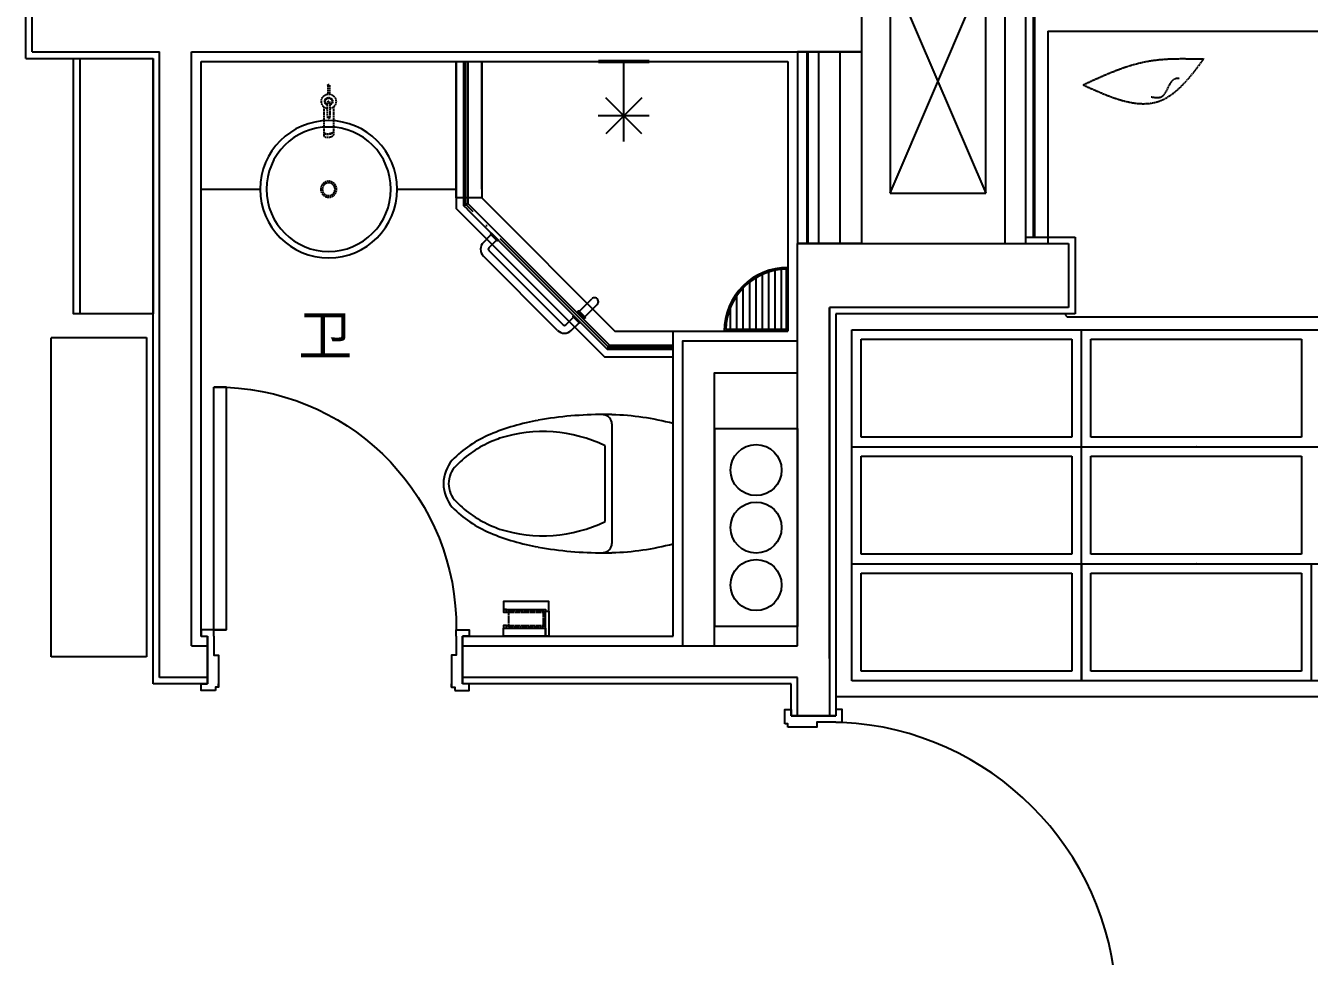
# Model space of a CAD drawing. Extents: x 3479 to 4537415, y 306 to 366510.
# Drawn here: x 4413121 to 4417145, y 262000 to 264916 of the extents above; entities that cross this region are included whole.
import ezdxf

# ---------------------------------------------------------------- set-up
doc = ezdxf.new("R2010")
doc.units = 0
doc.header["$LTSCALE"] = 10
doc.header["$MEASUREMENT"] = 0
doc.header["$PDMODE"] = 35
for name, pattern in [('ACAD_ISO04W100', [30, 24, -3, 0, -3]), ('DASH', [0.35, 0.25, -0.1]), ('DASHED', [0.75, 0.5, -0.25]), ('HIDDEN', [0.375, 0.25, -0.125])]:
    doc.linetypes.add(name, pattern=pattern)
for name, color, linetype in [('A-OTHER', 136, 'Continuous'), ('P-CURTAIN', 8, 'DASH'), ('P-DOOR', 30, 'Continuous'), ('P-DOOR FIN', 4, 'Continuous'), ('P-FIX FURNITURE', 134, 'Continuous'), ('P-FURNITURE', 8, 'Continuous'), ('P-TEXT', 15, 'Continuous'), ('P-TOILET', 134, 'Continuous'), ('P-TUBE', 6, 'Continuous'), ('P-WALL', 5, 'Continuous'), ('P-WALL FIN', 4, 'Continuous'), ('P-WINDOWS', 134, 'Continuous')]:
    doc.layers.add(name, color=color, linetype=linetype)
doc.styles.add('WRYH', font='')
doc.styles.get('WRYH').set_extended_font_data('Microsoft YaHei')

# ---------------------------------------------------------------- blocks, each defined once
blk = doc.blocks.new('WEGTG')
at = {"layer": 'P-FURNITURE', "linetype": 'DASH', "ltscale": 2}
for p, q in [((2721066.572387558, 281307.5761957387), (2721066.572387559, 281279.2160849978)), ((2721071.172387558, 281307.5761957387), (2721071.172387558, 281279.2160849978)), ((2721053.539054225, 281239.1881861167), (2721053.539054226, 281151.1909246665)), ((2721084.205720892, 281239.1881861169), (2721084.205720893, 281151.1909246668))]:
    blk.add_line(p, q, dxfattribs=at)
for radius in [25, 20]:
    blk.add_circle((2721068.87238756, 280981.3313739443), radius, dxfattribs=at)
for centre, radius, start, end in [((2721068.872387558, 281256.3313739443), 23, 279.4881142795033, 260.5118857204966), ((2721068.872387558, 281307.5761957387), 2.299999999999999, 0, 180), ((2721068.872387558, 281256.3313739443), 12.26666666666666, 286.4135496170496, 253.5864503829504), ((2721068.872387558, 281256.3313739443), 10.73333333333333, 288.3951424335843, 251.6048575664156), ((2721375.187515943, 281229.8734201672), 310.1294643413907, 175.5081589371589, 184.491841062841), ((2721068.872387558, 281254.161870855), 2.861772136755947, 0, 180), ((2720762.557259174, 281229.8734201633), 310.1294643413907, 355.508158937159, 4.491841062841039), ((2721068.872387558, 281205.5849694755), 2.861772136755947, 180, 0)]:
    blk.add_arc(centre, radius, start, end, dxfattribs=at)
at = {"layer": 'P-FURNITURE', "linetype": 'DASH', "ltscale": 2, "extrusion": (0, 0, -1)}
for centre, major_axis, ratio, start_param, end_param in [((2721068.872387559, 281162.3688998926), (-15.67446211688379, 1.849178382165797), 0.4328613719562931, 2.875510785756924, 6.017103439346718), ((2721068.872387559, 281160.9932811871), (-15.67446211692273, 1.849178382373948), 0.4328613719592719, 2.875510785735133, 6.017103439324926), ((2721068.872387559, 281151.1909246667), (-15.67446211688379, 1.849178382165797), 0.4328613719562931, 2.875510785756924, 6.017103439346718)]:
    blk.add_ellipse(centre, major_axis=major_axis, ratio=ratio, start_param=start_param, end_param=end_param, dxfattribs=at)
at = {"layer": 'P-TOILET', "ltscale": 2}
blk.add_circle((2721068.87238756, 280981.3313739443), 215.0000000001471, dxfattribs=at)
at = {"layer": 'P-TOILET', "color": 8, "ltscale": 80}
blk.add_circle((2721068.87238756, 280981.3313739443), 195.0000000000945, dxfattribs=at)
blk = doc.blocks.new('A$C74B96004')
at = {"layer": 'P-TOILET'}
for p, q in [((119.4313874327054, 136.568519287699, -6.7538701404e-05), (232.5684724225575, 23.43143429784686, -6.7538701404e-05)), ((232.5684724226012, 136.5685192876844, -6.7538701404e-05), (119.4313874327636, 23.43143429783231, -6.7538701404e-05)), ((175.9999299276533, 159.9999767927947), (175.9999299276533, -2.32072052313e-05)), ((255.9999299276533, 79.99997679275111, -6.75250242797e-05), (5.999929927653282, 79.99997679275111, -6.75677652934e-05))]:
    blk.add_line(p, q, dxfattribs=at)
at = {"layer": 'P-TOILET', "elevation": -6.75677652934e-05}
blk.add_lwpolyline([(5.999929927653282, 159.9999767927511, 12, 12, 0), (5.999929927653282, -2.3207248887e-05, 60, 60, 0)], format="xyseb", dxfattribs=at)
blk = doc.blocks.new('77')
at = {"layer": 'P-FURNITURE', "ltscale": 500}
for centre, start, end in [((-71270.03891129715, 46548.57369685647), 200.6733351780978, 202.7522737342954), ((-72304.32699626294, 46548.57369685647), 337.2477262657046, 339.3266648219022)]:
    blk.add_arc(centre, 711.0063159262945, start, end, dxfattribs=at)
at = {"layer": 'P-TOILET', "ltscale": 2}
blk.add_line((-71591.29041669145, 46864.22525133578), (-71983.07549086865, 46864.22525133578), dxfattribs=at)
at = {"layer": 'P-TOILET', "color": 8, "ltscale": 80}
for p, q in [((-71982.31952575379, 46664.2252513358), (-71592.04638180634, 46664.22525133578)), ((-71663.59757056003, 46641.82192039009), (-71910.76833700006, 46641.82192039014))]:
    blk.add_line(p, q, dxfattribs=at)
at = {"layer": 'P-TOILET', "ltscale": 2}
for centre, radius, start, end in [((-71169.3252814106, 46644.51000458864), 842.8903802074082, 164.8902483324662, 178.6590865812777), ((-72405.04062614951, 46644.51000458864), 842.8903802074087, 1.340913418722259, 15.10975166753378), ((-71169.92559878629, 46644.51000458858), 842.8903802075438, 178.6590865812777, 180.5047535765387), ((-72404.44030877383, 46644.51000458858), 842.8903802075438, 359.4952464234613, 1.340913418722259), ((-70767.11710432221, 46637.08456358156), 1245.666166833631, 180, 189.8547086917654), ((-72807.24880323789, 46637.08456358156), 1245.666166833631, 350.1452913082346, 0), ((-71276.03891129751, 46548.57369685634), 728.5134149974809, 189.8547086917654, 202.7522737342954), ((-72298.3269962626, 46548.57369685634), 728.5134149974809, 337.2477262657046, 350.1452913082346), ((-71595.63543254502, 46414.5408396261), 381.9492171772005, 202.7522737342954, 225.3552027007269), ((-71978.73047501508, 46414.5408396261), 381.9492171772005, 314.6447972992731, 337.2477262657046), ((-71787.18295378005, 46231.8816014156), 117.6563500798251, 229.2175241748243, 270), ((-71787.18295378005, 46231.8816014156), 117.6563500798251, 270, 310.7824758251757)]:
    blk.add_arc(centre, radius, start, end, dxfattribs=at)
at = {"layer": 'P-TOILET', "color": 8, "ltscale": 80}
for centre, radius, start, end in [((-71982.31952575379, 46634.22525133578), 29.9999999999766, 90, 174.5308140399675), ((-71592.04638180631, 46634.22525133578), 30, 5.469185960032473, 90), ((-71489.59695991522, 46438.85360535988), 467.5269679727155, 154.2699394169789, 197.5906296555506), ((-72084.76894764486, 46438.85360535988), 467.5269679726866, 342.4093703444494, 25.73006058302104), ((-71589.635432545, 46414.5408396261), 364.4421181056562, 202.7522737342954, 225.3552027007269), ((-71984.7304750151, 46414.5408396261), 364.4421181056505, 314.6447972992731, 337.2477262657046), ((-71786.58263640423, 46215.13643970186), 84.17382554099568, 225.3552027007269, 269.5913700800942), ((-71787.78327115587, 46215.13643970186), 84.17382554097895, 270.4086299199058, 314.6447972992731)]:
    blk.add_arc(centre, radius, start, end, dxfattribs=at)
blk = doc.blocks.new('A$C68887E85')
at = {"color": 252, "linetype": 'HIDDEN'}
for p, q in [((33.0044848008547, 132.0007605622523), (33.00280031329021, 10.00076057389379)), ((75.0009947642684, 132.0002474789508), (74.99931027693674, 10.0002474905923))]:
    blk.add_line(p, q, dxfattribs=at)
for points in [[(-0.00068876170553267, 10.00128291733563), (0.001133798155933619, 142.0012829047628), (25.00113379582763, 142.0009377223905), (24.99931123596616, 10.00093773496337)], [(33.00448575499468, 132.0007606814615), (33.00462382775731, 142.0007603229024), (25.0011337948963, 142.0008708292153), (25.00099572213367, 132.0008711877745)], [(83.00092763477005, 132.0002061747946), (83.00106570753269, 142.0002058167011), (75.00113283772953, 142.0002748537809), (75.00099476473406, 132.0002752125729)], [(77.99917315808125, 0.0002059501130133867), (107.9991731548216, -0.0002082681749016047), (108.0011337879114, 141.9997915993445), (83.00106618436985, 142.0002058760729), (83.00092715793289, 132.0002061154228), (83.00099667115137, 132.0001371398102), (82.99931123037823, 10.00013691280037), (77.99931123061106, 10.00020594941452)], [(77.99931123061106, 10.00020583043806), (77.99917315808125, 0.0002059501130133867), (-0.0008268349338322878, 0.001282918034121394), (-0.00068876170553267, 10.00128291733563)]]:
    blk.add_lwpolyline(points, close=True)
blk.add_lwpolyline([(29.00091287959367, 126.0008695223369), (28.9993940780405, 16.00086953281425), (78.99939407361671, 16.0001592990011), (79.00091287400573, 126.0001592887565)], close=True, dxfattribs=at)
blk = doc.blocks.new('DFSGGD')
at = {"layer": 'P-FURNITURE', "ltscale": 0.01}
for p, q in [((32504.75094202725, 11410.8425038023, -6.082435719705678e-07), (32504.75094202724, 11591.3822544989, -6.082435719705678e-07)), ((32524.75094202725, 11410.8425038023, -6.082435719705678e-07), (32524.75094202725, 11596.69584825441, -6.082435719705678e-07)), ((32544.75094202725, 11410.8425038023, -6.082435719705678e-07), (32544.75094202724, 11599.81414886558, -6.082435719705678e-07)), ((32559.75094202725, 11605.77999169586, -6.082435719705678e-07), (32559.75094202725, 11605.8425038023, -6.082435719705678e-07)), ((32559.75094202725, 11410.8425038023, -6.082435719705678e-07), (32559.75094202725, 11600.77838836068, -6.082435719705678e-07)), ((32564.75094202725, 11405.8425038023, -6.082435719705678e-07), (32564.75094202725, 11605.8425038023, -6.082435719705678e-07)), ((32444.75094202725, 11410.8425038023, -6.082435719705678e-07), (32444.75094202725, 11559.54676232677, -6.082435719705678e-07)), ((32464.75094202725, 11410.8425038023, -6.082435719705678e-07), (32464.75094202725, 11573.24919150789, -6.082435719705678e-07)), ((32484.75094202725, 11410.8425038023, -6.082435719705678e-07), (32484.75094202725, 11583.67669367747, -6.082435719705678e-07)), ((32404.75094202725, 11410.8425038023, -6.082435719705678e-07), (32404.75094202725, 11517.30998376196, -6.082435719705678e-07)), ((32424.75094202725, 11410.8425038023, -6.082435719705678e-07), (32424.75094202725, 11541.58122004994, -6.082435719705678e-07)), ((32384.75094202725, 11410.8425038023, -6.082435719705678e-07), (32384.75094202725, 11480.84249772602, -6.082435719705678e-07))]:
    blk.add_line(p, q, dxfattribs=at)
at = {"layer": 'P-FURNITURE', "ltscale": 0.01, "elevation": -6.082435719705678e-07}
for points in [[(32564.75094436428, 11405.8425038023), (32364.75094436428, 11405.8425038023)], [(32559.75094202725, 11410.8425038023), (32369.81505746887, 11410.8425038023)]]:
    blk.add_lwpolyline(points, dxfattribs=at)
at = {"layer": 'P-FURNITURE', "ltscale": 0.01}
for radius, start, end in [(199.9999976629697, 90, 179.9999999999995), (194.9999976629697, 91.4692835989667, 178.5307164010328)]:
    blk.add_arc((32564.75094202725, 11405.8425038023, -6.082435719705678e-07), radius, start, end, dxfattribs=at)
blk = doc.blocks.new('SDFDHG')
at = {"layer": 'P-DOOR FIN', "ltscale": 2}
for points in [[(3345723.916678935, 226944.4779947118), (3345723.916678935, 226989.3097716465), (3345743.916678935, 226989.3097716465), (3345743.916678935, 226969.3097716465)], [(3345893.901492924, 226949.4779940062), (3345893.901492924, 226949.4779940062), (3345903.901492924, 226949.4779940062), (3345903.901492924, 226989.3097709408), (3345883.901492924, 226989.3097709408), (3345883.901492924, 226969.3097709408)], [(3345743.91667889, 226969.3097716465), (3345883.901492924, 226969.3097709408)], [(3345883.901199379, 226949.4779940062), (3345823.916385296, 226949.4779947081), (3345823.916385296, 226934.4779947081), (3345743.916678842, 226934.4779947081), (3345743.916678842, 226934.4779947081), (3345743.91667889, 226934.4779947118)], [(3345883.901492924, 226949.4779940062), (3345893.901492924, 226949.4779940062)], [(3345733.916678935, 226934.4779947118), (3345733.916678935, 226944.4779947118), (3345723.916678935, 226944.4779947118)], [(3345743.916678935, 226934.4779947118), (3345733.916678935, 226934.4779947118)]]:
    blk.add_lwpolyline(points, dxfattribs=at)
blk.add_lwpolyline([(3345733.916678935, 226934.4779947118), (3345733.916678935, 226934.4779947118)], close=True, dxfattribs=at)
blk = doc.blocks.new('三立管')
for p, q in [((0, 0), (620, 0)), ((0, -260), (0, 0)), ((620, 0), (620, -260)), ((0, -260), (620, -260))]:
    blk.add_line(p, q)
for centre in [(130, -130), (310, -130), (490, -130)]:
    blk.add_circle(centre, 80)
blk = doc.blocks.new('A$C7A796BF3')
for p, q in [((200, 0), (200, -300)), ((900, 0), (200, 0)), ((200, 0), (900, -300)), ((900, 0), (200, -300)), ((900, -300), (900, 0)), ((200, -300), (900, -300))]:
    blk.add_line(p, q)

msp = doc.modelspace()

# ---------------------------------------------------------------- linework, layer by layer
at = {"color": 0}
msp.add_line((4415540.796988873, 264233.5614639393), (4415740.796988873, 264233.5614639393), dxfattribs=at)
at = {"layer": 'P-CURTAIN', "const_width": 10}
for points in [[(4416282.033242688, 264253.5614607797), (4416282.033242665, 264951.5757387222), (4417895.717283911, 264951.5757387765)], [(4415571.793220155, 264833.5614639139), (4415571.793220155, 264233.5614639645)], [(4415571.793220155, 264833.5614639139), (4415571.793220155, 264333.5614639393)]]:
    msp.add_lwpolyline(points, dxfattribs=at)
at = {"layer": 'P-DOOR', "extrusion": (0, 0, -1)}
for p, q in [((4413750.628765835, 263783.5611702653), (4413710.628765835, 263783.5611702653)), ((4413710.628765835, 263783.5611702653), (4413750.628765835, 263783.5611702653)), ((4413710.628765835, 263023.5611702653), (4413710.628765835, 263783.5611702653)), ((4413750.628765835, 263023.5611702653), (4413750.628765835, 263783.5611702653)), ((4413750.628765835, 263023.5614638107), (4413710.628765835, 263023.5614638107)), ((4413710.628765835, 263023.5614638107), (4413750.628765835, 263023.5614638107))]:
    msp.add_line(p, q, dxfattribs=at)
msp.add_arc((-4413717.830031975, 263031.2436896503), 752.7758943346889, 92.4971895573206, 180.5847471766004, dxfattribs=at)
at = {"layer": 'P-DOOR'}
msp.add_arc((4415635.698733266, 261828.2289210585), 906.2244042179695, 2.856686647959176, 87.14845872114407, dxfattribs=at)
at = {"layer": 'P-DOOR FIN', "ltscale": 2}
for points in [[(4413710.628765835, 263013.5614638107), (4413710.628765835, 263013.5614638107), (4413710.628765835, 263023.5614638107), (4413670.796988901, 263023.5614638107), (4413670.796988901, 263003.5614638107), (4413690.796988901, 263003.5614638107)], [(4413710.628765835, 263003.5614638107), (4413710.628765835, 263013.5614638107)], [(4414470.965211967, 263013.5614638296), (4414470.965211967, 263013.5614638296), (4414470.965211967, 263023.5614638296), (4414510.796988902, 263023.5614638296), (4414510.796988902, 263003.5614638296), (4414490.796988902, 263003.5614638296)], [(4414470.965211967, 263003.5614638296), (4414470.965211967, 263013.5614638296)], [(4413690.796988901, 262853.5614638107), (4413690.796988901, 263003.5614638107)], [(4413710.628765835, 263003.5611702653), (4413710.628765835, 262943.5611702653), (4413725.628765835, 262943.5611702653), (4413725.628765836, 262843.5614634398), (4413725.628765836, 262843.5614634398), (4413725.628765835, 262853.5614638107)], [(4414470.965211967, 263003.5611702842), (4414470.965211967, 262943.5611702842), (4414455.965211967, 262943.5611702842), (4414455.965211968, 262843.5614634587), (4414455.965211968, 262843.5614634587), (4414455.965211967, 262853.5614638296)], [(4414490.796988902, 262853.5614638296), (4414490.796988902, 263003.5614638296)], [(4413715.628765835, 262833.5614638554), (4413670.796988901, 262833.5614638554), (4413670.796988901, 262853.5614638554), (4413690.796988901, 262853.5614638554)], [(4413725.628765835, 262853.5614638554), (4413725.628765835, 262843.5614638554)], [(4414455.965211967, 262853.5614638743), (4414455.965211967, 262843.5614638743)], [(4414465.965211967, 262833.5614638743), (4414510.796988902, 262833.5614638743), (4414510.796988902, 262853.5614638743), (4414490.796988902, 262853.5614638743)], [(4413725.628765835, 262843.5614638554), (4413715.628765835, 262843.5614638554), (4413715.628765835, 262833.5614638554)], [(4414455.965211967, 262843.5614638743), (4414465.965211967, 262843.5614638743), (4414465.965211967, 262833.5614638743)]]:
    msp.add_lwpolyline(points, dxfattribs=at)
msp.add_lwpolyline([(4414455.965211967, 262843.5614638743), (4414455.965211967, 262843.5614638743)], close=True, dxfattribs=at)
at = {"layer": 'P-FIX FURNITURE', "ltscale": 10}
for p, q in [((4413290.796988842, 264813.5614637866), (4413290.796988842, 264013.3932907095)), ((4416380.796979837, 264013.5614639873), (4416380.796979837, 264008.5614639867)), ((4416380.796979837, 264008.5614639867), (4416385.796979837, 264003.5614639868)), ((4416385.796979838, 264003.5614639868), (4417745.796989264, 264003.5614639868))]:
    msp.add_line(p, q, dxfattribs=at)
msp.add_lwpolyline([(4413520.796988842, 264813.5614637867), (4413520.796988842, 264013.3932907095), (4413270.796988842, 264013.3932907095), (4413270.796988842, 264813.5614637866), (4413520.796988842, 264813.5614637866)], dxfattribs=at)
at = {"layer": 'P-FURNITURE', "linetype": 'DASH'}
for p, q in [((4416430.786865081, 263230.2281303118), (4416430.786865081, 263963.5614632381)), ((4415710.781802973, 263596.894796775), (4417870.796989297, 263596.894796775)), ((4415710.781802973, 263230.2281303118), (4417870.796989297, 263230.2281303118)), ((4417920.796989297, 262813.5614638486), (4415660.781803982, 262813.5614632381))]:
    msp.add_line(p, q, dxfattribs=at)
for points in [[(4413200.433471502, 263938.6578529845), (4413499.291369266, 263938.6578529845), (4413499.291369266, 262938.4650748568), (4413200.433471502, 262938.4650748568)], [(4415710.781802973, 263963.5614632381), (4417870.796989297, 263963.5614632381), (4417870.796989297, 262863.5614638486), (4415710.781802973, 262863.5614638486)], [(4416400.786865081, 263626.894796775), (4415740.781802973, 263626.894796775), (4415740.781802973, 263933.5614632381), (4416400.786865081, 263933.5614632381)], [(4417120.791927189, 263626.894796775), (4416460.786865081, 263626.894796775), (4416460.786865081, 263933.5614632381), (4417120.791927189, 263933.5614632381)], [(4416400.786865081, 263260.2281303118), (4415740.781802973, 263260.2281303118), (4415740.781802973, 263566.894796775), (4416400.786865081, 263566.894796775)], [(4417120.791927189, 263260.2281303118), (4416460.786865081, 263260.2281303118), (4416460.786865081, 263566.894796775), (4417120.791927189, 263566.894796775)], [(4416430.786865081, 262863.5614638486), (4415710.781802973, 262863.5614638486), (4415710.781802973, 263230.2281303118), (4416430.786865081, 263230.2281303118)], [(4417150.791927189, 262863.5614638486), (4416430.786865081, 262863.5614638486), (4416430.786865081, 263230.2281303118), (4417150.791927189, 263230.2281303118)], [(4416400.786865081, 262893.5614638486), (4415740.781802973, 262893.5614638486), (4415740.781802973, 263200.2281303118), (4416400.786865081, 263200.2281303118)], [(4417120.791927189, 262893.5614638486), (4416460.786865081, 262893.5614638486), (4416460.786865081, 263200.2281303118), (4417120.791927189, 263200.2281303118)]]:
    msp.add_lwpolyline(points, close=True, dxfattribs=at)
for points in [[(4416436.001575707, 264730.5651268982), (4416642.853501164, 264805.4046158772), (4416778.404601293, 264812.37599841), (4416814.152253082, 264811.5986600592)], [(4416436.001575707, 264730.5651268982), (4416680.159586473, 264681.7284978768), (4416789.640573181, 264778.7304208573), (4416814.152253082, 264811.5986600592)], [(4416649.440176003, 264693.0110088037), (4416682.273511338, 264693.6260050552), (4416728.194299133, 264751.287060224), (4416738.578419924, 264751.7307247657)]]:
    msp.add_spline(points, degree=3, dxfattribs=at)
for p in [(4416430.786865081, 263596.894796775), (4416790.789396134, 263596.894796775), (4416790.789396134, 263230.2281303118)]:
    msp.add_point(p, dxfattribs=at)
at = {"layer": 'P-TOILET', "ltscale": 2}
for p, q in [((4414494.796988895, 264351.7747192099, -2.05014322636673e-06), (4414494.7969889, 264803.5614639319, -1.989752543489827e-06)), ((4414506.796988901, 264803.561463932, 2.129257364125447e-06), (4414506.796988896, 264359.2306998816, 3.214721751591402e-06))]:
    msp.add_line(p, q, dxfattribs=at)
at = {"layer": 'P-TOILET', "color": 8, "linetype": 'ACAD_ISO04W100', "ltscale": 2}
for p, q in [((4414500.797209528, 264355.5024889195, -1.090109164566548e-06), (4414500.796947746, 264803.561463932, -6.634889607111986e-07)), ((4414512.097204648, 264344.2027865742, 3.342621804041482e-05), (4414500.796314354, 264355.5033840588, 3.748800221460973e-05)), ((4414947.665845187, 263908.6424769431, -2.684865075387734e-05), (4414512.086663255, 264344.2120345225, -2.685018203343381e-05)), ((4414947.662973722, 263908.6378569272, 4.008062024216825e-05), (4415150.796988518, 263908.6378556062))]:
    msp.add_line(p, q, dxfattribs=at)
at = {"layer": 'P-TOILET', "ltscale": 10}
for p, q in [((4414550.79718145, 264403.5614639231), (4414550.797048354, 264803.561463932)), ((4413670.796988902, 264403.5608605635, 8.361120932881606e-09), (4413855.796988897, 264403.5611455354, 8.361120932877807e-09)), ((4414285.796919256, 264403.5614331294), (4414470.795718044, 264403.5617180995))]:
    msp.add_line(p, q, dxfattribs=at)
at = {"layer": 'P-TOILET', "color": 8, "ltscale": 80}
for p, q in [((4414555.727194779, 264237.025853949, -2.58562097113138e-05), (4414579.980656901, 264261.2799170098, -1.713884803451243e-05)), ((4414573.051525536, 264219.7019524315, -2.585618015812671e-05), (4414597.304987661, 264243.9560154927, -1.713881848122533e-05)), ((4414788.538447799, 263961.2570934511, -3.357548249622559e-05), (4414555.727727035, 264194.0620459265, -3.357587964233845e-05)), ((4414573.051628551, 264211.3863766833, -2.734919273050891e-05), (4414805.862349316, 263978.5814242088, -2.734879558419604e-05)), ((4414814.177925064, 263978.5815272267, -2.585438363259204e-05), (4414838.431387188, 264002.8355902869, -1.713702195569067e-05)), ((4414831.502255822, 263961.2576257092, -2.585435407930495e-05), (4414855.755717945, 263985.5116887699, -1.713699240250357e-05))]:
    msp.add_line(p, q, dxfattribs=at)
at = {"layer": 'P-TOILET', "color": 134, "ltscale": 2}
for p, q in [((4414943.934993699, 263902.6378569274, -3.209802051574189e-06), (4415150.796985412, 263902.6380566882, -3.141825602049125e-06)), ((4414951.390953746, 263914.637856927, -3.20980205157333e-06), (4415151.217015, 263914.6380495482, -3.144852781856417e-06))]:
    msp.add_line(p, q, dxfattribs=at)
at = {"layer": 'P-TOILET', "ltscale": 10}
for points, elevation in [([(4414470.796988902, 264803.561463932), (4414470.795525878, 264343.0776818011), (4414935.236527458, 263878.6378569869), (4415150.796988313, 263878.6378555809)], -1.672224186575501e-08), ([(4414550.796988896, 264403.561449183), (4414550.796988896, 264376.2134863645), (4414968.373661072, 263958.6378721861), (4415150.796951741, 263958.6380271096)], 3.089703047877729e-06)]:
    msp.add_lwpolyline(points, dxfattribs=dict(at, elevation=elevation))
at = {"layer": 'P-TOILET', "ltscale": 10, "elevation": -1.672224186575501e-08}
msp.add_lwpolyline([(4414470.796988902, 264803.5614639319), (4414550.796988896, 264803.5614639319), (4414550.796988896, 264376.2134863645), (4414470.796988902, 264376.2134863645)], close=True, dxfattribs=at)
at = {"layer": 'P-TOILET', "color": 134, "ltscale": 2, "extrusion": (-1.797140705230497e-07, -1.797145258704459e-07, 0.9999999999999678), "elevation": -0.840854964921498}
msp.add_lwpolyline([(4414506.858469755, 264339.713268814), (4414494.796988863, 264351.7747190013), (4414506.796988825, 264359.2306997349), (4414951.390955967, 263914.6378590722), (4414943.934995982, 263902.6378590342), (4414508.335001608, 264338.2367407172, -0.0160313763011694)], format="xyb", close=True, dxfattribs=at)
at = {"layer": 'P-TOILET', "color": 8, "ltscale": 80, "extrusion": (-1.797140705230497e-07, -1.797145258704459e-07, 0.9999999999999678)}
for points, elevation in [([(4414578.248223769, 264263.0123070162), (4414581.020048011, 264265.7841999381), (4414601.80924492, 264244.9955181172), (4414599.037420677, 264242.2236251954)], -0.8408549663066924), ([(4414875.7597222, 264002.0554846465), (4414872.988495245, 263999.2829945784), (4414852.194819734, 264020.0671967209), (4414854.966046687, 264022.8396867894)], -0.8408569981599754), ([(4414857.488150964, 263983.7792984734), (4414860.259975205, 263986.5511913929), (4414839.470778298, 264007.3398732158), (4414836.698954053, 264004.5679802935)], -0.840854964921498)]:
    msp.add_lwpolyline(points, close=True, dxfattribs=dict(at, elevation=elevation))
for points, elevation in [([(4414856.691536021, 264021.104062347), (4414895.488713353, 264059.9189233006)], -0.8409020490619767), ([(4414912.81677628, 264042.5987548482), (4414874.019598947, 264003.7838938949)], -0.8409020490619756)]:
    msp.add_lwpolyline(points, dxfattribs=dict(at, elevation=elevation))
at = {"layer": 'P-TOILET', "color": 8, "ltscale": 80}
for centre, radius, start, end in [((4414577.209364912, 264215.5442160618, -0.0204631786166241), 30.37999999999999, 135.0007098121944, 225.0007098782252), ((4414577.209364912, 264215.5442160618, -0.0204631786166241), 5.879999999999997, 135.0007098121944, 225.0007098782252), ((4414904.15274487, 264051.2588392139, -0.0204819449459179), 12.25000000001425, 315.0130546571466, 135.0130546571467), ((4414810.020085678, 263982.7392635864, -0.0204631772314296), 5.879999999999997, 225.0007098782252, 315.0007098121944), ((4414810.020085678, 263982.7392635864, -0.0204631772314296), 30.37999999999999, 225.0007098782252, 315.0007098121944)]:
    msp.add_arc(centre, radius, start, end, dxfattribs=at)
at = {"layer": 'P-WALL'}
for p, q in [((4415740.796988883, 265133.561464378), (4415740.796988864, 264833.5614639319)), ((4413140.796988902, 264833.5614637866), (4413140.796980558, 265033.5614955747)), ((4413140.796988902, 264833.5614637866), (4413540.796988842, 264833.5614637866)), ((4413540.796988842, 262873.5614639149), (4413540.796988842, 264833.5614637866)), ((4413540.796988842, 262873.5614639149), (4413540.796988842, 264833.5614639319)), ((4413640.796988902, 264833.5614639319), (4415740.796988864, 264833.5614639319)), ((4413640.796988902, 262973.5614638737), (4413640.796988902, 264833.5614639319)), ((4413640.796988902, 262973.5614638737), (4413640.796988902, 264833.5614639319)), ((4413640.796988902, 264833.5614639319), (4415740.796988863, 264833.5614639319)), ((4415540.796988891, 262973.5614638737), (4415540.796988925, 264233.5614639645)), ((4415540.796988925, 264233.5614639645), (4415740.796988739, 264233.5614639645)), ((4415540.796988891, 262973.5614638737), (4415540.796988925, 264233.5614639645)), ((4415740.796988739, 264233.5614639645), (4415740.79698878, 264233.5614639393)), ((4415740.79698878, 264233.5614639393), (4416390.796979836, 264233.561463923)), ((4416390.796979836, 264233.561463923), (4416390.796979836, 264033.561463909)), ((4416390.796979836, 264033.561463909), (4415640.781802973, 264033.5614632373)), ((4415640.781802973, 264033.5614632373), (4415640.781802947, 263033.5614632127)), ((4415640.781803031, 262933.5614638879), (4415640.796989772, 264033.5614639778)), ((4415640.781802947, 263033.5614632127), (4415640.781802898, 262933.5614630845)), ((4413640.796988902, 262973.5614638737), (4413690.796988901, 262973.561463864)), ((4413690.796988901, 262973.5614638551), (4413690.796988904, 262873.5614635992)), ((4414490.796988899, 262973.5614638333), (4415540.796988891, 262973.5614638737)), ((4414490.7969889, 262973.5614638668), (4414490.796988903, 262873.5614638296)), ((4415640.781802905, 262933.5614630845), (4415640.781802803, 262753.5614948045)), ((4413690.796988903, 262873.5614635992), (4413540.796988842, 262873.5614639149)), ((4415540.812175501, 262873.5614638738), (4414490.796988901, 262873.5614638296)), ((4415540.796988745, 262753.5614955065), (4415540.79698892, 262873.5614637865)), ((4415640.781802804, 262753.5614948045), (4415540.796988721, 262753.5614955065)), ((4415540.79698877, 262753.5614955064), (4415640.781802755, 262753.5614948045)), ((4415630.78180276, 262753.561494809), (4415540.796988721, 262753.5614955065))]:
    msp.add_line(p, q, dxfattribs=at)
at = {"layer": 'P-WALL', "elevation": -6.082435719705678e-07}
for points in [[(4415180.796988891, 262973.5614638632), (4415180.796988891, 263928.6889976853), (4415540.796988917, 263928.6892791771)], [(4415280.796988891, 262973.5614638632), (4415280.796988891, 263828.6890758775), (4415540.796988914, 263828.6892791771)]]:
    msp.add_lwpolyline(points, dxfattribs=at)
at = {"layer": 'P-WALL FIN', "ltscale": 2}
for p, q in [((4413120.7969889, 264813.5614637866), (4413120.796980558, 265033.561495577)), ((4413120.7969889, 264813.5614637866), (4413520.796988842, 264813.5614637867)), ((4413520.796988842, 262853.5614639206), (4413520.796988842, 264813.5614637867)), ((4413520.796988842, 262853.5614639206), (4413520.796988842, 264813.5614637867)), ((4413670.796988902, 264803.5614639319), (4415510.796988858, 264803.5614639319)), ((4413670.796988901, 263003.5613774933), (4413670.796988902, 264803.5614639319)), ((4415510.796988858, 264803.5614639319), (4415510.796988874, 263958.6892557195)), ((4416255.796979835, 264253.5614631664), (4416410.796979835, 264253.561464001)), ((4416410.796979837, 264013.5614639535), (4415660.781802973, 264013.5614632381)), ((4415660.781802973, 264013.5614632381), (4415660.781802846, 262753.561494804)), ((4415150.796982738, 263003.5614042059), (4415150.796705288, 263958.6889742275, -6.082435719705678e-07)), ((4413670.796988901, 263003.5613774933), (4413690.786270069, 263003.5614638107)), ((4413670.796997248, 263003.5613774863), (4413690.7969889, 263003.561463857)), ((4414490.796988899, 263003.5614638333), (4415150.796982738, 263003.5614042059)), ((4413690.796988897, 262853.5614635992), (4413520.796988842, 262853.5614639206)), ((4415520.796988916, 262853.5614638725), (4414490.796988902, 262853.5614638296)), ((4415520.796988746, 262753.5614955134), (4415520.796988916, 262853.5614638731)), ((4415540.79698877, 262753.5614955064), (4415520.79698877, 262753.5614954992)), ((4415660.781802755, 262753.5614947942), (4415640.781802755, 262753.5614948045))]:
    msp.add_line(p, q, dxfattribs=at)
at = {"layer": 'P-WALL FIN'}
for p, q in [((4413690.796988901, 263003.561463864), (4413690.796988901, 262973.561463864)), ((4413690.796988902, 263003.5614638299), (4413690.796988904, 262853.5614634395)), ((4414490.796988901, 263003.5614638668), (4414490.796988901, 262973.5614638668)), ((4414490.796988902, 263003.5614638327), (4414490.796988907, 262853.5614638296)), ((4413690.796988903, 262853.5614634735), (4413690.796988896, 262853.5614635922)), ((4413690.796988904, 262853.5614634395), (4413690.796988897, 262853.5614635581)), ((4415540.796988745, 262753.5614955065), (4415520.796988746, 262753.5614955134)), ((4415640.781802803, 262753.5614948045), (4415660.781802846, 262753.561494804))]:
    msp.add_line(p, q, dxfattribs=at)
at = {"layer": 'P-WALL FIN', "linetype": 'ByBlock'}
msp.add_lwpolyline([(4416410.796979835, 264253.561464001), (4416410.796979837, 264013.5614639873)], dxfattribs=at)
at = {"layer": 'P-WALL FIN', "ltscale": 2, "elevation": -6.082435719705678e-07}
msp.add_lwpolyline([(4415150.796705288, 263958.6889742275), (4415510.796988861, 263958.6892557195)], dxfattribs=at)
at = {"layer": 'P-WINDOWS', "ltscale": 2}
for p, q in [((4416190.796993173, 265033.5614609636), (4416190.796993159, 264233.5614639244)), ((4416255.796979818, 264968.5614638736), (4416255.796979836, 264233.5614641825)), ((4416325.796979819, 264898.5614631681), (4417940.796989374, 264898.5614765539)), ((4416325.796979819, 264898.5614631681), (4416325.796979835, 264233.5614639244)), ((4415740.796988863, 264833.5614639139), (4415540.796988863, 264833.5614639139)), ((4415540.812175492, 264833.5614639139), (4415540.812175501, 264233.5614639393)), ((4415540.812175492, 264833.5614639139), (4415540.812175501, 264233.5614639393)), ((4415607.46365554, 264233.5614639393), (4415607.46365553, 264833.5614639139)), ((4415607.46365554, 264233.5614639393), (4415607.46365553, 264833.5614639139)), ((4415674.130322207, 264233.5614639393), (4415674.130322197, 264833.5614639139)), ((4415674.130322207, 264233.5614639393), (4415674.130322197, 264833.5614639139)), ((4415740.796988863, 264833.5614639139), (4415740.796988873, 264233.5614639393)), ((4415740.796988863, 264833.5614639139), (4415740.796988873, 264233.5614639393)), ((4415740.796988873, 264233.5614639393), (4415540.796988873, 264233.5614639393)), ((4415540.812175501, 264233.5614639393), (4415740.796988873, 264233.5614639393))]:
    msp.add_line(p, q, dxfattribs=at)

# ---------------------------------------------------------------- block references
at = {"color": 6, "linetype": 'ByBlock'}
msp.add_blockref('DFSGGD', (4382946.046044496, 252552.8467519172), dxfattribs=at)
at = {"color": 6}
msp.add_blockref('SDFDHG', (1069776.880310707, 35784.25172382532), dxfattribs=at)
at = {"layer": 'A-OTHER', "rotation": 89.99999999999999}
msp.add_blockref('A$C7A796BF3', (4415830.746414358, 264190.760627712), dxfattribs=at)
at = {"layer": 'P-FURNITURE', "linetype": 'DASH', "lineweight": -2, "ltscale": 300, "rotation": 90.00000000000001}
msp.add_blockref('A$C68887E85', (4414760.797793958, 263003.5612085703), dxfattribs=at)
at = {"layer": 'P-TOILET', "color": 8, "linetype": 'DASHED', "ltscale": 0.2, "rotation": 270}
msp.add_blockref('A$C74B96004', (4414915.796621669, 264809.5613938596, 6.757612641433286e-05), dxfattribs=at)
at = {"layer": 'P-TOILET', "ltscale": 10, "xscale": -1}
msp.add_blockref('WEGTG', (7135139.669306815, -16577.7699100016, -8.361120932877397e-09), dxfattribs=at)
at = {"layer": 'P-TOILET', "ltscale": 500, "xscale": 0.9599999999627471, "yscale": 0.9599999999627471, "zscale": 0.9599999999627471, "rotation": 270}
msp.add_blockref('77', (4370161.140604476, 194565.4295562622, -3.041217859852839e-07), dxfattribs=at)
at = {"layer": 'P-TUBE', "rotation": 270}
msp.add_blockref('三立管', (4415540.796988891, 263653.5614638737), dxfattribs=at)

# ---------------------------------------------------------------- texts
at = {"layer": 'P-TEXT', "style": 'WRYH'}
msp.add_text('卫', height=125, dxfattribs=at).set_placement((4413974.880136889, 263884.0620037621))

doc.saveas('drawing.dxf')
